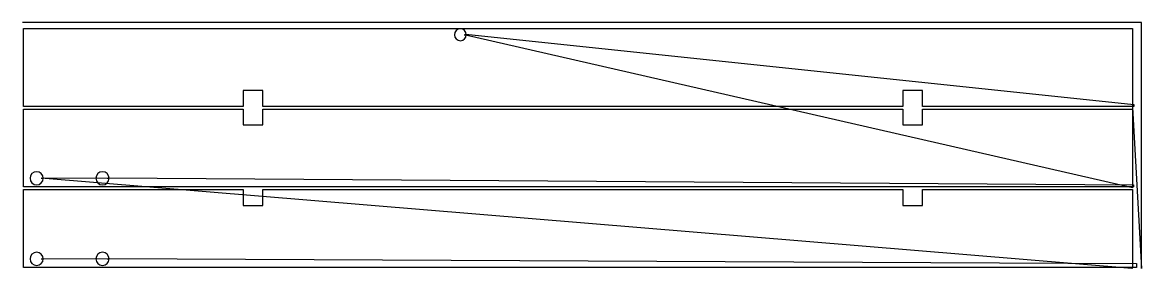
# Model space of a CAD drawing. Header units: metres. Extents: x 0 to 8492, y 0 to 1869.
import ezdxf

# ---------------------------------------------------------------- set-up
doc = ezdxf.new("R2010")
doc.units = ezdxf.units.M

msp = doc.modelspace()

# ---------------------------------------------------------------- linework, layer by layer
at = {"layer": 'TOOL_0'}
for p, q in [((1, 1869.358), (0, 1869.358)), ((8491.659, 1869.358), (1, 1869.358)), ((8491.659, 1), (8491.659, 1869.358)), ((8, 1231.842), (8, 1823.342)), ((8, 1823.342), (8422, 1823.342)), ((8422, 1823.342), (8422, 1231.842)), ((8422, 612.121), (3353, 1775.092)), ((3353, 1775.092), (3368, 1775.092)), ((3368, 1775.092), (3364.464, 1778.628)), ((3364.464, 1778.628), (8433.13, 1246.405)), ((1825.5, 1352.592), (1675.5, 1352.592)), ((1675.5, 1352.592), (1675.5, 1231.842)), ((1825.5, 1231.842), (1825.5, 1352.592)), ((6829.5, 1352.592), (6679.5, 1352.592)), ((6679.5, 1352.592), (6679.5, 1231.842)), ((6829.5, 1231.842), (6829.5, 1352.592)), ((1675.5, 1231.842), (8, 1231.842)), ((8, 620.093), (8, 1211.593)), ((8, 1211.593), (1675.5, 1211.593)), ((1675.5, 1211.593), (1675.5, 1090.843)), ((6679.5, 1231.842), (1825.5, 1231.842)), ((1825.5, 1090.843), (1825.5, 1211.593)), ((1825.5, 1211.593), (6679.5, 1211.593)), ((6679.5, 1211.593), (6679.5, 1090.843)), ((8422, 1231.842), (6829.5, 1231.842)), ((6829.5, 1090.843), (6829.5, 1211.593)), ((6829.5, 1211.593), (8422, 1211.593)), ((8433.13, 1230.693), (8422, 1231.842)), ((8422, 1231.842), (8422, 1223.642)), ((8422, 1223.642), (8491.659, 0)), ((8422, 1211.593), (8422, 620.093)), ((8433.13, 1246.405), (8433.13, 1230.693)), ((1675.5, 1090.843), (1825.5, 1090.843)), ((6679.5, 1090.843), (6829.5, 1090.843)), ((8417.095, 2.049), (143, 685.843)), ((143, 685.843), (158, 685.843)), ((158, 685.843), (154.464, 689.379)), ((154.464, 689.379), (643, 685.843)), ((643, 685.843), (658, 685.843)), ((658, 685.843), (654.464, 689.379)), ((654.464, 689.379), (8429.988, 635.491)), ((8422, 620.093), (8, 620.093)), ((8, 8.001), (8, 599.501)), ((8, 599.501), (1675.5, 599.501)), ((1675.5, 599.501), (1675.5, 478.751)), ((1825.5, 478.751), (1825.5, 599.501)), ((1825.5, 599.501), (6679.5, 599.501)), ((6679.5, 599.501), (6679.5, 478.751)), ((6829.5, 478.751), (6829.5, 599.501)), ((6829.5, 599.501), (8422, 599.501)), ((8429.988, 619.911), (8422, 620.093)), ((8422, 620.093), (8422, 612.121)), ((8422, 599.501), (8422, 8.001)), ((8429.988, 635.491), (8429.988, 619.911)), ((1675.5, 478.751), (1825.5, 478.751)), ((6679.5, 478.751), (6829.5, 478.751)), ((8422, 8.001), (8, 8.001)), ((143, 73.751), (158, 73.751)), ((158, 73.751), (154.464, 77.287)), ((154.464, 77.287), (643, 73.751)), ((643, 73.751), (658, 73.751)), ((658, 73.751), (654.464, 77.287)), ((654.464, 77.287), (8452.941, 38.893)), ((8422, 8.001), (8417.095, 2.049)), ((8452.941, 9.108), (8422, 8.001)), ((8452.941, 38.893), (8452.941, 9.108)), ((8491.659, 0), (8491.659, 1)), ((8491.659, 1), (8491.659, 0)), ((8491.659, 0), (8491.659, 1))]:
    msp.add_line(p, q, dxfattribs=at)
for centre, radius, start, end in [((3323, 1775.092), 45, 0, 180), ((3323, 1775.092), 45, 180, 0), ((108, 685.843), 50, 0, 180), ((108, 685.843), 50, 180, 0), ((608, 685.843), 50, 0, 180), ((608, 685.843), 50, 180, 0), ((108, 73.751), 50, 0, 180), ((608, 73.751), 50, 0, 180), ((108, 73.751), 50, 180, 0), ((608, 73.751), 50, 180, 0)]:
    msp.add_arc(centre, radius, start, end, dxfattribs=at)

doc.saveas('drawing.dxf')
